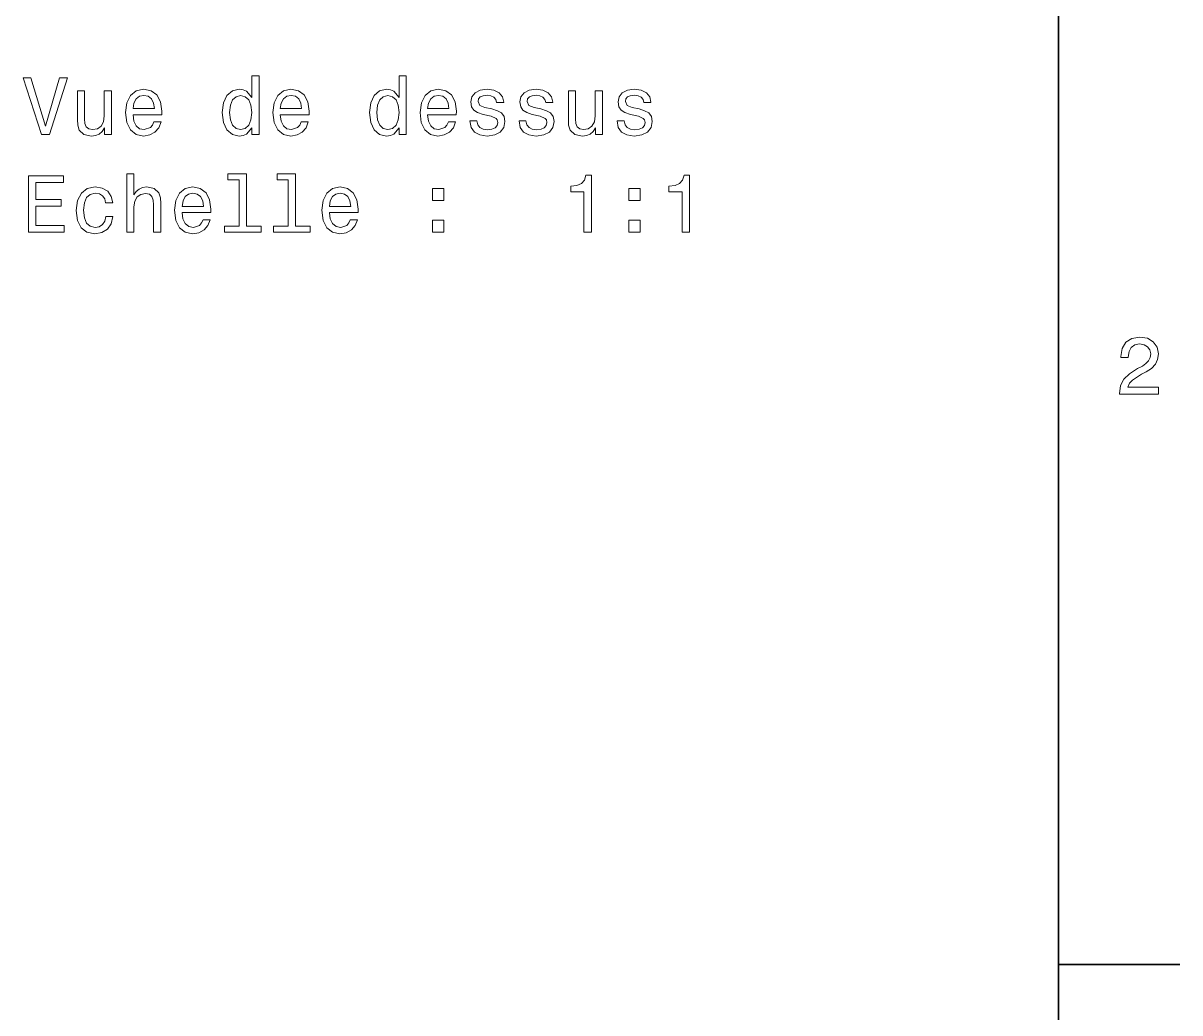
# Model space of a CAD drawing. Extents: x 0 to 420, y 0 to 297.
# Drawn here: x 346 to 417.5, y 71.3 to 132.5 of the extents above; entities that cross this region are included whole.
import ezdxf

# ---------------------------------------------------------------- set-up
doc = ezdxf.new("R2010")
doc.units = 0

msp = doc.modelspace()

# ---------------------------------------------------------------- linework, layer by layer
at = {"color": 7, "lineweight": 35}
msp.add_line((410, 10), (410, 287), dxfattribs=at)
at = {"color": 7, "lineweight": 35, "ltscale": 0.1875}
msp.add_line((410, 74.300003), (417.5, 74.300003), dxfattribs=at)
at = {"color": 7, "lineweight": 13}
for points in [[(348.219299, 129.127716), (347.341766, 126.147163), (346.439026, 129.127716), (345.95993, 129.127716), (347.0896, 125.622665), (347.593933, 125.622665), (348.698395, 129.127716)], [(360.106171, 126.041252), (360.106171, 125.622665), (360.549988, 125.622665), (360.549988, 129.243698), (360.111237, 129.243698), (360.111237, 127.917336), (359.773315, 128.300613), (359.566559, 128.391403), (359.329529, 128.426697), (358.900848, 128.325836), (358.567993, 128.043411), (358.351135, 127.589523), (358.275482, 126.979294), (358.351135, 126.369064), (358.567993, 125.910126), (358.900848, 125.622665), (359.329529, 125.526848), (359.566559, 125.562149), (359.778381, 125.652924)], [(369.214264, 126.041252), (369.214264, 125.622665), (369.658051, 125.622665), (369.658051, 129.243698), (369.219299, 129.243698), (369.219299, 127.917336), (368.881409, 128.300613), (368.674622, 128.391403), (368.437592, 128.426697), (368.008911, 128.325836), (367.676056, 128.043411), (367.459198, 127.589523), (367.383545, 126.979294), (367.459198, 126.369064), (367.676056, 125.910126), (368.008911, 125.622665), (368.437592, 125.526848), (368.674622, 125.562149), (368.886444, 125.652924)], [(351.421753, 128.330872), (350.977936, 128.330872), (350.977936, 126.767479), (350.927521, 126.404366), (350.78125, 126.14212), (350.554321, 125.980736), (350.256744, 125.930305), (350.019714, 125.97065), (349.868439, 126.091682), (349.782684, 126.298454), (349.762512, 126.590965), (349.762512, 128.330872), (349.318726, 128.330872), (349.318726, 126.550621), (349.333862, 126.192551), (349.429657, 125.894997), (349.722168, 125.622665), (350.191193, 125.526848), (350.443359, 125.562149), (350.660217, 125.652924), (350.846802, 125.809265), (350.998108, 126.036209), (350.998108, 125.622665), (351.421753, 125.622665)], [(352.758209, 126.848167), (354.533417, 126.848167), (354.538452, 127.054939), (354.457764, 127.634911), (354.23587, 128.068634), (353.882843, 128.330872), (353.413818, 128.426697), (352.954895, 128.325836), (352.601868, 128.043411), (352.374908, 127.58448), (352.29422, 126.979294), (352.369873, 126.358978), (352.596802, 125.905083), (352.944794, 125.622665), (353.398682, 125.526848), (353.792053, 125.592407), (354.114838, 125.763878), (354.351868, 126.036209), (354.488037, 126.399323), (354.049255, 126.399323), (353.958496, 126.197594), (353.827362, 126.046295), (353.454163, 125.925262), (353.166687, 125.980736), (352.949829, 126.157249), (352.808624, 126.44471), (352.758209, 126.833038)], [(361.866272, 126.848167), (363.641479, 126.848167), (363.646515, 127.054939), (363.565826, 127.634911), (363.343933, 128.068634), (362.990906, 128.330872), (362.521881, 128.426697), (362.062958, 128.325836), (361.70993, 128.043411), (361.482971, 127.58448), (361.402283, 126.979294), (361.477936, 126.358978), (361.704895, 125.905083), (362.052856, 125.622665), (362.506744, 125.526848), (362.900146, 125.592407), (363.2229, 125.763878), (363.45993, 126.036209), (363.5961, 126.399323), (363.157349, 126.399323), (363.066559, 126.197594), (362.935425, 126.046295), (362.562225, 125.925262), (362.27478, 125.980736), (362.057922, 126.157249), (361.916687, 126.44471), (361.866272, 126.833038)], [(370.974335, 126.848167), (372.749542, 126.848167), (372.754608, 127.054939), (372.67392, 127.634911), (372.451996, 128.068634), (372.098969, 128.330872), (371.629944, 128.426697), (371.171021, 128.325836), (370.817993, 128.043411), (370.591064, 127.58448), (370.510376, 126.979294), (370.585999, 126.358978), (370.812958, 125.905083), (371.16095, 125.622665), (371.614838, 125.526848), (372.008209, 125.592407), (372.330963, 125.763878), (372.567993, 126.036209), (372.704163, 126.399323), (372.265411, 126.399323), (372.174622, 126.197594), (372.043518, 126.046295), (371.670288, 125.925262), (371.382843, 125.980736), (371.165985, 126.157249), (371.02478, 126.44471), (370.974335, 126.833038)], [(374.948395, 127.201195), (374.519714, 127.302063), (374.201996, 127.418053), (374.0961, 127.655083), (374.126343, 127.82151), (374.232269, 127.942551), (374.403748, 128.018204), (374.650848, 128.048462), (374.887878, 128.018204), (375.074493, 127.927422), (375.195526, 127.791252), (375.245941, 127.609695), (375.679657, 127.609695), (375.679657, 127.619781), (375.604034, 127.947594), (375.397247, 128.204803), (375.074493, 128.36618), (374.650848, 128.426697), (374.222168, 128.36618), (373.909485, 128.199753), (373.712799, 127.952637), (373.652283, 127.639954), (373.697693, 127.337364), (373.838898, 127.125549), (374.070892, 126.974251), (374.408783, 126.86834), (374.903015, 126.747307), (375.205597, 126.621223), (375.286285, 126.520363), (375.316559, 126.369064), (375.271179, 126.182465), (375.150116, 126.041252), (374.95343, 125.950478), (374.691193, 125.920219), (374.413818, 125.950478), (374.212097, 126.056381), (374.075928, 126.227852), (374.020447, 126.464882), (373.591766, 126.464882), (373.662384, 126.061424), (373.869141, 125.768921), (374.19696, 125.592407), (374.650848, 125.526848), (375.124908, 125.592407), (375.4729, 125.768921), (375.684723, 126.051338), (375.760376, 126.419495), (375.704895, 126.737221), (375.548553, 126.954079), (375.291351, 127.095291)], [(377.984436, 127.201195), (377.555756, 127.302063), (377.238037, 127.418053), (377.132111, 127.655083), (377.162384, 127.82151), (377.26828, 127.942551), (377.439758, 128.018204), (377.686859, 128.048462), (377.923889, 128.018204), (378.110504, 127.927422), (378.231537, 127.791252), (378.281982, 127.609695), (378.715698, 127.609695), (378.715698, 127.619781), (378.640045, 127.947594), (378.433258, 128.204803), (378.110504, 128.36618), (377.686859, 128.426697), (377.258209, 128.36618), (376.945526, 128.199753), (376.74884, 127.952637), (376.688324, 127.639954), (376.733704, 127.337364), (376.874908, 127.125549), (377.106903, 126.974251), (377.444794, 126.86834), (377.939026, 126.747307), (378.241638, 126.621223), (378.322327, 126.520363), (378.35257, 126.369064), (378.30719, 126.182465), (378.186157, 126.041252), (377.989471, 125.950478), (377.727234, 125.920219), (377.449829, 125.950478), (377.248108, 126.056381), (377.111938, 126.227852), (377.056458, 126.464882), (376.627808, 126.464882), (376.698395, 126.061424), (376.905182, 125.768921), (377.232971, 125.592407), (377.686859, 125.526848), (378.16095, 125.592407), (378.508911, 125.768921), (378.720734, 126.051338), (378.796387, 126.419495), (378.740906, 126.737221), (378.584564, 126.954079), (378.327362, 127.095291)], [(381.781982, 128.330872), (381.338165, 128.330872), (381.338165, 126.767479), (381.28772, 126.404366), (381.141479, 126.14212), (380.914551, 125.980736), (380.616974, 125.930305), (380.379944, 125.97065), (380.228668, 126.091682), (380.142914, 126.298454), (380.122742, 126.590965), (380.122742, 128.330872), (379.678955, 128.330872), (379.678955, 126.550621), (379.694092, 126.192551), (379.789886, 125.894997), (380.082397, 125.622665), (380.551422, 125.526848), (380.803589, 125.562149), (381.020447, 125.652924), (381.207031, 125.809265), (381.358337, 126.036209), (381.358337, 125.622665), (381.781982, 125.622665)], [(384.056458, 127.201195), (383.627808, 127.302063), (383.310059, 127.418053), (383.204163, 127.655083), (383.234436, 127.82151), (383.340332, 127.942551), (383.51181, 128.018204), (383.758911, 128.048462), (383.995941, 128.018204), (384.182556, 127.927422), (384.303589, 127.791252), (384.354004, 127.609695), (384.78772, 127.609695), (384.78772, 127.619781), (384.712097, 127.947594), (384.50531, 128.204803), (384.182556, 128.36618), (383.758911, 128.426697), (383.330231, 128.36618), (383.017578, 128.199753), (382.820862, 127.952637), (382.760345, 127.639954), (382.805756, 127.337364), (382.94696, 127.125549), (383.178955, 126.974251), (383.516846, 126.86834), (384.011078, 126.747307), (384.31366, 126.621223), (384.394348, 126.520363), (384.424622, 126.369064), (384.379242, 126.182465), (384.258209, 126.041252), (384.061523, 125.950478), (383.799255, 125.920219), (383.521881, 125.950478), (383.32016, 126.056381), (383.18399, 126.227852), (383.12851, 126.464882), (382.699829, 126.464882), (382.770447, 126.061424), (382.977203, 125.768921), (383.305023, 125.592407), (383.758911, 125.526848), (384.232971, 125.592407), (384.580963, 125.768921), (384.792786, 126.051338), (384.868439, 126.419495), (384.812958, 126.737221), (384.656616, 126.954079), (384.399414, 127.095291)], [(352.758209, 127.221367), (352.81366, 127.569351), (352.949829, 127.826553), (353.156616, 127.982895), (353.428955, 128.038376), (353.696228, 127.982895), (353.903015, 127.826553), (354.029083, 127.569351), (354.074493, 127.221367)], [(359.405182, 128.02829), (359.697693, 127.95768), (359.919586, 127.760994), (360.05072, 127.433182), (360.101135, 126.979294), (360.05072, 126.520363), (359.919586, 126.192551), (359.697693, 125.990822), (359.405182, 125.925262), (359.127808, 125.990822), (358.915985, 126.192551), (358.77478, 126.525406), (358.72937, 126.979294), (358.77478, 127.428139), (358.915985, 127.755951), (359.127808, 127.95768)], [(361.866272, 127.221367), (361.921753, 127.569351), (362.057922, 127.826553), (362.264679, 127.982895), (362.537018, 128.038376), (362.804321, 127.982895), (363.011078, 127.826553), (363.137146, 127.569351), (363.182556, 127.221367)], [(368.513245, 128.02829), (368.805756, 127.95768), (369.027649, 127.760994), (369.158783, 127.433182), (369.209198, 126.979294), (369.158783, 126.520363), (369.027649, 126.192551), (368.805756, 125.990822), (368.513245, 125.925262), (368.23587, 125.990822), (368.024048, 126.192551), (367.882843, 126.525406), (367.837463, 126.979294), (367.882843, 127.428139), (368.024048, 127.755951), (368.23587, 127.95768)], [(370.974335, 127.221367), (371.029816, 127.569351), (371.165985, 127.826553), (371.372742, 127.982895), (371.645081, 128.038376), (371.912384, 127.982895), (372.119141, 127.826553), (372.245239, 127.569351), (372.290619, 127.221367)], [(346.282684, 119.575836), (348.501709, 119.575836), (348.501709, 119.999466), (346.746674, 119.999466), (346.746674, 121.184624), (348.310059, 121.184624), (348.310059, 121.60321), (346.746674, 121.60321), (346.746674, 122.652206), (348.461365, 122.652206), (348.461365, 123.075836), (346.282684, 123.075836)], [(352.369873, 119.575836), (352.81366, 119.575836), (352.81366, 121.139236), (352.85907, 121.497307), (353.00531, 121.759552), (353.232269, 121.920937), (353.534851, 121.981453), (353.776917, 121.931023), (353.928223, 121.794853), (354.003876, 121.567909), (354.029083, 121.26532), (354.029083, 119.575836), (354.4729, 119.575836), (354.4729, 121.356094), (354.452728, 121.714165), (354.361938, 122.011719), (354.064392, 122.28405), (353.600403, 122.379868), (353.348267, 122.344566), (353.131409, 122.248749), (352.949829, 122.09745), (352.81366, 121.890678), (352.81366, 123.196877), (352.369873, 123.196877)], [(359.324493, 122.823677), (359.324493, 119.949036), (358.411652, 119.949036), (358.411652, 119.575836), (360.676056, 119.575836), (360.676056, 119.949036), (359.76828, 119.949036), (359.76828, 123.196877), (358.62851, 123.196877), (358.62851, 122.823677)], [(362.360504, 122.823677), (362.360504, 119.949036), (361.447693, 119.949036), (361.447693, 119.575836), (363.712097, 119.575836), (363.712097, 119.949036), (362.804321, 119.949036), (362.804321, 123.196877), (361.664551, 123.196877), (361.664551, 122.823677)], [(380.647247, 119.575836), (381.106171, 119.575836), (381.106171, 123.101051), (380.763245, 123.101051), (380.672455, 122.793419), (380.490906, 122.586639), (380.213531, 122.465607), (379.830231, 122.425262), (379.830231, 122.067192), (380.647247, 122.067192)], [(386.719299, 119.575836), (387.178223, 119.575836), (387.178223, 123.101051), (386.835297, 123.101051), (386.744507, 122.793419), (386.562958, 122.586639), (386.285583, 122.465607), (385.902283, 122.425262), (385.902283, 122.067192), (386.719299, 122.067192)], [(351.058624, 121.386353), (351.497406, 121.386353), (351.406616, 121.78981), (351.189758, 122.107536), (350.851868, 122.304222), (350.413086, 122.379868), (349.928955, 122.279007), (349.560791, 121.996582), (349.328796, 121.537651), (349.248108, 120.922379), (349.323761, 120.312149), (349.55072, 119.858253), (349.908783, 119.575836), (350.39798, 119.480019), (350.831696, 119.555664), (351.169586, 119.767479), (351.401581, 120.100334), (351.502441, 120.544136), (351.078796, 120.544136), (351.003143, 120.261719), (350.861938, 120.049896), (350.660217, 119.918777), (350.413086, 119.878433), (350.105469, 119.943993), (349.883545, 120.145721), (349.747406, 120.473534), (349.701996, 120.937508), (349.747406, 121.391396), (349.888611, 121.719208), (350.11554, 121.920937), (350.413086, 121.991539), (350.675354, 121.946152), (350.87204, 121.830162), (351.003143, 121.638519)], [(355.79422, 120.801338), (357.569427, 120.801338), (357.574493, 121.00811), (357.493774, 121.588081), (357.271881, 122.021805), (356.918854, 122.28405), (356.449829, 122.379868), (355.990906, 122.279007), (355.637878, 121.996582), (355.41095, 121.537651), (355.330231, 120.932465), (355.405884, 120.312149), (355.632843, 119.858253), (355.980835, 119.575836), (356.434723, 119.480019), (356.828094, 119.545578), (357.150848, 119.717049), (357.387878, 119.98938), (357.524048, 120.352493), (357.085297, 120.352493), (356.994507, 120.150764), (356.863373, 119.999466), (356.490173, 119.878433), (356.202728, 119.933907), (355.98587, 120.11042), (355.844666, 120.397881), (355.79422, 120.786209)], [(364.902283, 120.801338), (366.677521, 120.801338), (366.682556, 121.00811), (366.601868, 121.588081), (366.379944, 122.021805), (366.026917, 122.28405), (365.557922, 122.379868), (365.098969, 122.279007), (364.745941, 121.996582), (364.519012, 121.537651), (364.438324, 120.932465), (364.513977, 120.312149), (364.740906, 119.858253), (365.088898, 119.575836), (365.542786, 119.480019), (365.936157, 119.545578), (366.258911, 119.717049), (366.495941, 119.98938), (366.632111, 120.352493), (366.193359, 120.352493), (366.10257, 120.150764), (365.971466, 119.999466), (365.598267, 119.878433), (365.310791, 119.933907), (365.093933, 120.11042), (364.952728, 120.397881), (364.902283, 120.786209)], [(355.79422, 121.174538), (355.849701, 121.522522), (355.98587, 121.779724), (356.192627, 121.936066), (356.464966, 121.991539), (356.732269, 121.936066), (356.939026, 121.779724), (357.065125, 121.522522), (357.110504, 121.174538)], [(364.902283, 121.174538), (364.957764, 121.522522), (365.093933, 121.779724), (365.30072, 121.936066), (365.573029, 121.991539), (365.840332, 121.936066), (366.047119, 121.779724), (366.173187, 121.522522), (366.218567, 121.174538)], [(371.281982, 121.532608), (371.977936, 121.532608), (371.977936, 122.28405), (371.281982, 122.28405)], [(383.426056, 121.532608), (384.12204, 121.532608), (384.12204, 122.28405), (383.426056, 122.28405)], [(371.281982, 119.575836), (371.977936, 119.575836), (371.977936, 120.327278), (371.281982, 120.327278)], [(383.426056, 119.575836), (384.12204, 119.575836), (384.12204, 120.327278), (383.426056, 120.327278)], [(413.76947, 109.566788), (416.175079, 109.566788), (416.175079, 110.000504), (414.273773, 110.000504), (414.3797, 110.237534), (414.561249, 110.434219), (415.121033, 110.79229), (415.418579, 110.943588), (415.751434, 111.160446), (415.988464, 111.412613), (416.124634, 111.710159), (416.175079, 112.048058), (416.089355, 112.471687), (415.852325, 112.804543), (415.489197, 113.016357), (415.020172, 113.092003), (414.536041, 113.006271), (414.167877, 112.769234), (413.930847, 112.390999), (413.850159, 111.891716), (413.850159, 111.821114), (414.309082, 111.821114), (414.309082, 111.861458), (414.354462, 112.204399), (414.490631, 112.456558), (414.707489, 112.617943), (414.994965, 112.673416), (415.287476, 112.622986), (415.504333, 112.496902), (415.645538, 112.300217), (415.695984, 112.053101), (415.660675, 111.821114), (415.56485, 111.624428), (415.403473, 111.452957), (415.181549, 111.301659), (414.884003, 111.140274), (414.389771, 110.827591), (414.041779, 110.494743), (413.835022, 110.091286), (413.76947, 109.581917)]]:
    msp.add_lwpolyline(points, close=True, dxfattribs=at)

doc.saveas('drawing.dxf')
